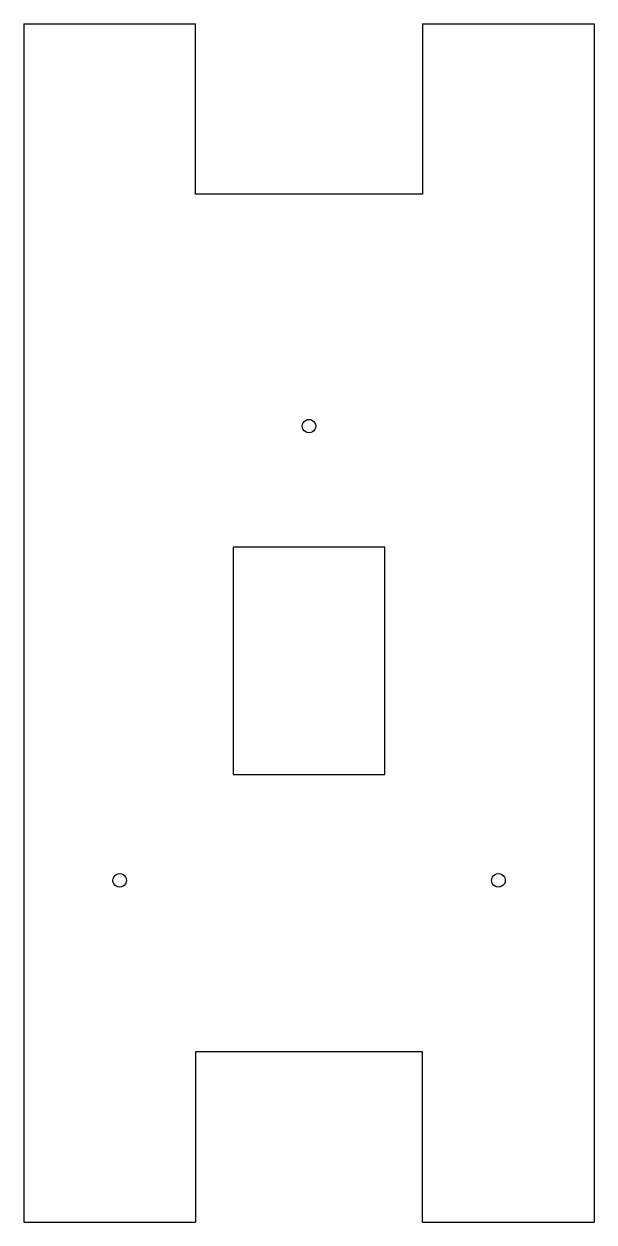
# Model space of a CAD drawing. Header units: metres. Extents: x 2038 to 2188, y -384 to -68.
import ezdxf

# ---------------------------------------------------------------- set-up
doc = ezdxf.new("R2010")
doc.units = ezdxf.units.M

msp = doc.modelspace()

# ---------------------------------------------------------------- linework, layer by layer
at = {"layer": 'Layer0'}
for p, q in [((2037.51, -67.51), (2037.51, -384.01)), ((2037.51, -67.51), (2082.76, -67.51)), ((2082.76, -112.51), (2082.76, -67.51)), ((2142.76, -67.51), (2142.76, -112.51)), ((2142.76, -67.51), (2188.01, -67.51)), ((2188.01, -67.51), (2188.01, -384.01)), ((2142.76, -112.51), (2082.76, -112.51)), ((2110.99, -173.76), (2111.06, -173.3)), ((2111.06, -174.22), (2110.99, -173.76)), ((2111.06, -173.3), (2111.23, -172.87)), ((2111.23, -172.87), (2111.52, -172.5)), ((2111.52, -172.5), (2111.88, -172.22)), ((2111.88, -172.22), (2112.31, -172.04)), ((2112.31, -172.04), (2112.77, -171.98)), ((2112.77, -171.98), (2113.23, -172.04)), ((2113.23, -172.04), (2113.66, -172.22)), ((2113.66, -172.22), (2114.03, -172.5)), ((2114.03, -172.5), (2114.31, -172.87)), ((2114.31, -172.87), (2114.49, -173.3)), ((2114.49, -173.3), (2114.55, -173.76)), ((2114.55, -173.76), (2114.49, -174.22)), ((2111.23, -174.64), (2111.06, -174.22)), ((2111.52, -175.01), (2111.23, -174.64)), ((2111.88, -175.29), (2111.52, -175.01)), ((2112.31, -175.47), (2111.88, -175.29)), ((2112.77, -175.53), (2112.31, -175.47)), ((2113.23, -175.47), (2112.77, -175.53)), ((2113.66, -175.29), (2113.23, -175.47)), ((2114.03, -175.01), (2113.66, -175.29)), ((2114.31, -174.64), (2114.03, -175.01)), ((2114.49, -174.22), (2114.31, -174.64)), ((2132.76, -205.76), (2092.76, -205.76)), ((2092.76, -205.76), (2092.76, -265.76)), ((2132.76, -265.76), (2132.76, -205.76)), ((2092.76, -265.76), (2132.76, -265.76)), ((2060.97, -293.76), (2061.03, -293.29)), ((2061.03, -294.22), (2060.97, -293.76)), ((2061.03, -293.29), (2061.21, -292.86)), ((2061.21, -294.66), (2061.03, -294.22)), ((2061.21, -292.86), (2061.5, -292.48)), ((2061.5, -292.48), (2061.87, -292.2)), ((2061.87, -292.2), (2062.3, -292.02)), ((2062.3, -292.02), (2062.77, -291.96)), ((2062.77, -291.96), (2063.24, -292.02)), ((2063.24, -292.02), (2063.67, -292.2)), ((2063.67, -292.2), (2064.04, -292.48)), ((2064.04, -292.48), (2064.33, -292.86)), ((2064.33, -292.86), (2064.51, -293.29)), ((2064.51, -294.22), (2064.33, -294.66)), ((2064.51, -293.29), (2064.57, -293.76)), ((2064.57, -293.76), (2064.51, -294.22)), ((2160.97, -293.76), (2161.03, -293.29)), ((2161.03, -294.22), (2160.97, -293.76)), ((2161.03, -293.29), (2161.21, -292.86)), ((2161.21, -294.66), (2161.03, -294.22)), ((2161.21, -292.86), (2161.5, -292.48)), ((2161.5, -292.48), (2161.87, -292.2)), ((2161.87, -292.2), (2162.3, -292.02)), ((2162.3, -292.02), (2162.77, -291.96)), ((2162.77, -291.96), (2163.24, -292.02)), ((2163.24, -292.02), (2163.67, -292.2)), ((2163.67, -292.2), (2164.04, -292.48)), ((2164.04, -292.48), (2164.33, -292.86)), ((2164.33, -292.86), (2164.51, -293.29)), ((2164.51, -294.22), (2164.33, -294.66)), ((2164.51, -293.29), (2164.57, -293.76)), ((2164.57, -293.76), (2164.51, -294.22)), ((2061.5, -295.03), (2061.21, -294.66)), ((2061.87, -295.31), (2061.5, -295.03)), ((2062.3, -295.49), (2061.87, -295.31)), ((2062.77, -295.56), (2062.3, -295.49)), ((2063.24, -295.49), (2062.77, -295.56)), ((2063.67, -295.31), (2063.24, -295.49)), ((2064.04, -295.03), (2063.67, -295.31)), ((2064.33, -294.66), (2064.04, -295.03)), ((2161.5, -295.03), (2161.21, -294.66)), ((2161.87, -295.31), (2161.5, -295.03)), ((2162.3, -295.49), (2161.87, -295.31)), ((2162.77, -295.56), (2162.3, -295.49)), ((2163.24, -295.49), (2162.77, -295.56)), ((2163.67, -295.31), (2163.24, -295.49)), ((2164.04, -295.03), (2163.67, -295.31)), ((2164.33, -294.66), (2164.04, -295.03)), ((2142.76, -339.01), (2082.76, -339.01)), ((2082.76, -339.01), (2082.76, -384.01)), ((2142.76, -384.01), (2142.76, -339.01)), ((2037.51, -384.01), (2082.76, -384.01)), ((2142.76, -384.01), (2188.01, -384.01))]:
    msp.add_line(p, q, dxfattribs=at)

doc.saveas('drawing.dxf')
